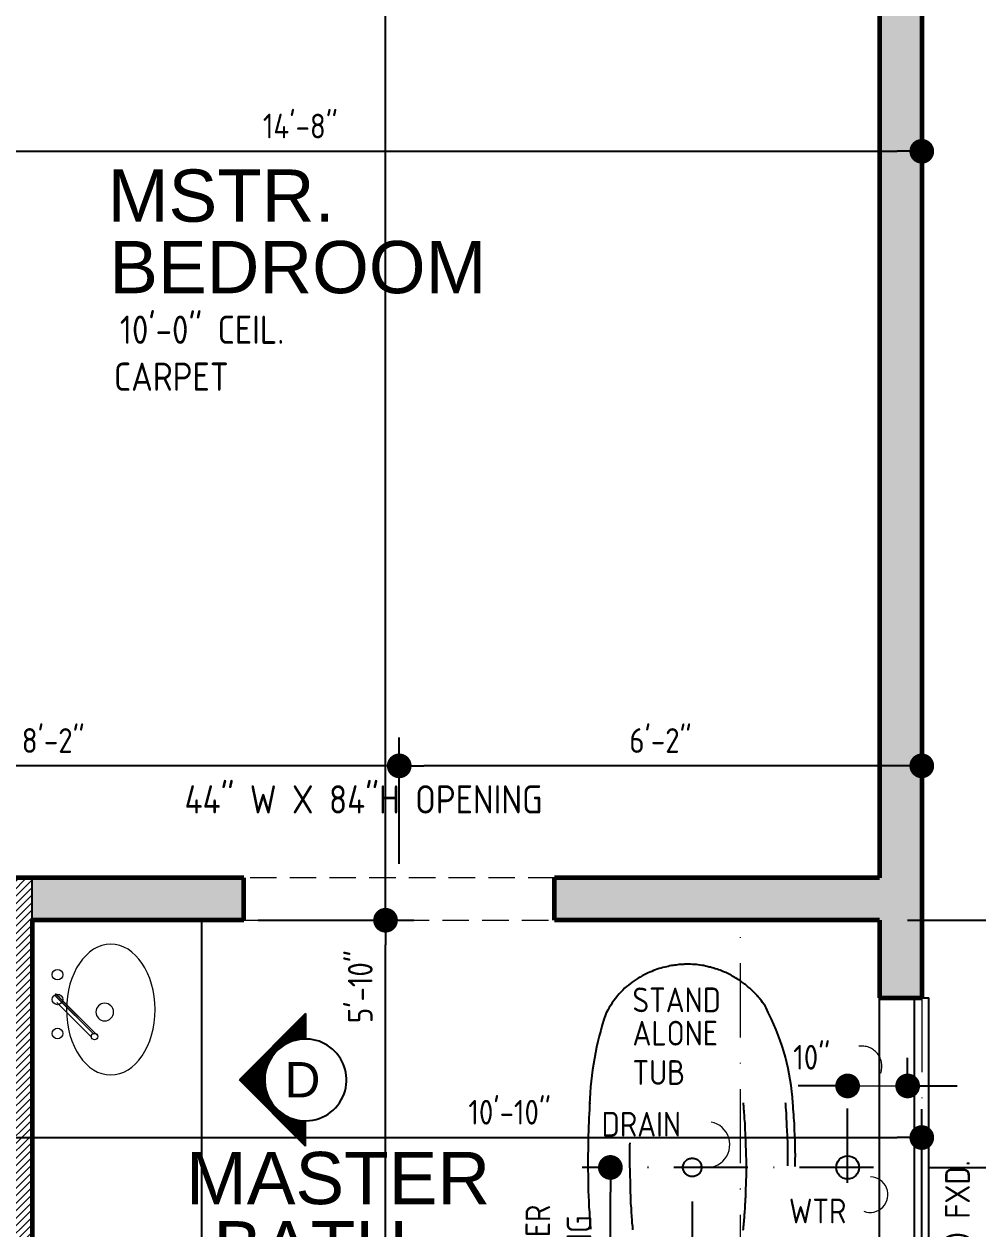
# Model space of a CAD drawing. Header units: feet. Extents: x 57903 to 63568, y -124112 to -112262.
# Drawn here: x 58660.8 to 58795.9, y -112662.6 to -112492 of the extents above; entities that cross this region are included whole.
import ezdxf

# ---------------------------------------------------------------- set-up
doc = ezdxf.new("R2010")
doc.units = ezdxf.units.FT
doc.header["$LTSCALE"] = 30
doc.header["$MEASUREMENT"] = 0
for name, pattern in [('HIDDEN2', [0.1875, 0.125, -0.0625]), ('Solid', [0]), ('WIRE3', [0.59, 0.35, -0.12, 0, -0.12])]:
    doc.linetypes.add(name, pattern=pattern)
for name, color, linetype in [('CABS-FLOORPLAN', 4, 'Continuous'), ('ELECTRICAL WIRING', 137, 'WIRE3'), ('TEXT', 7, 'Continuous'), ('WINS', 121, 'Continuous')]:
    doc.layers.add(name, color=color, linetype=linetype)
for name, color, linetype, lineweight in [('DIMS', 137, 'Continuous', 15), ('DOORTEXT', 253, 'Continuous', 20), ('HATCH', 123, 'Continuous', 0), ('L1', 251, 'Continuous', 13), ('ROOM LBLS', 253, 'Continuous', 30), ('TEXT LBLS', 81, 'Continuous', 18), ('WALLS', 7, 'Continuous', 60), ('WINDWS LBLS', 121, 'Continuous', 18)]:
    doc.layers.add(name, color=color, linetype=linetype, lineweight=lineweight)
doc.styles.add('ARCH', font='ARCHITXT.SHX')
doc.styles.add('SWIS72', font='swissel.ttf', dxfattribs={"height": 4.5})
doc.styles.add('TEXT1', font='ARCHITXT.shx')
doc.dimstyles.new('ARCHITECTURAL', dxfattribs={"dimtxt": 3.5, "dimasz": 3.5, "dimexe": 4, "dimexo": 2, "dimgap": 1.5, "dimtad": 1, "dimdec": 1, "dimzin": 3, "dimdsep": 46, "dimlunit": 4, "dimtxsty": 'ARCH', "dimblk": 'DOT', "dimcen": 0.0625, "dimadec": 0, "dimazin": 0, "dimtfac": 1, "dimtdec": 1, "dimtix": 1, "dimtofl": 0, "dimtmove": 1, "dimatfit": 2, "dimldrblk": 'DOTSMALL', "dimfxl": 1, "dimtolj": 1, "dimtzin": 0, "dimarcsym": 0})

# ---------------------------------------------------------------- blocks, each defined once
blk = doc.blocks.new('_Dot')
at = {"layer": 'DIMS', "color": 0, "lineweight": -2}
blk.add_line((-0.5, 0), (-1, 0), dxfattribs=at)
at = {"layer": 'DIMS', "color": 0, "const_width": 0.5}
blk.add_lwpolyline([(-0.25, 0, 1), (0.25, 0, 1)], format="xyb", close=True, dxfattribs=at)
blk = doc.blocks.new('*D443')
at = {"layer": 'Defpoints', "color": 0, "linetype": 'Solid', "transparency": 16777216}
for p in [(58713.91, -112597.01), (58787.91, -112611.86), (58713.91, -112612.87)]:
    blk.add_point(p, dxfattribs=at)
at = {"layer": 'DIMS', "color": 0, "linetype": 'Solid', "lineweight": -2, "transparency": 16777216}
for p, q in [((58713.91, -112610.87), (58713.91, -112593.01)), ((58787.91, -112609.86), (58787.91, -112593.01)), ((58784.41, -112597.01), (58717.41, -112597.01))]:
    blk.add_line(p, q, dxfattribs=at)
at = {"layer": 'DIMS', "color": 0, "linetype": 'Solid', "lineweight": -2, "transparency": 16777216, "xscale": 3.5, "yscale": 3.5, "zscale": 3.5, "rotation": 180}
blk.add_blockref('_Dot', (58713.91, -112597.01), dxfattribs=at)
at = {"layer": 'DIMS', "color": 0, "linetype": 'Solid', "lineweight": -2, "transparency": 16777216, "xscale": 3.5, "yscale": 3.5, "zscale": 3.5}
blk.add_blockref('_Dot', (58787.91, -112597.01), dxfattribs=at)
at = {"layer": 'DIMS', "color": 0, "linetype": 'Solid', "transparency": 16777216, "insert": (58750.91, -112593.42), "char_height": 3.5, "attachment_point": 5, "style": 'ARCH'}
blk.add_mtext('\\A1;6\'-2"', dxfattribs=at)
blk = doc.blocks.new('_DotSmall')
at = {"layer": 'DIMS', "color": 0, "const_width": 0.5}
blk.add_lwpolyline([(-0.0625, 0, 1), (0.0625, 0, 1)], format="xyb", close=True, dxfattribs=at)
blk = doc.blocks.new('*D444')
at = {"layer": 'Defpoints', "color": 0, "linetype": 'Solid', "transparency": 16777216}
for p in [(58615.91, -112591.28), (58615.91, -112597.01), (58713.91, -112610.87)]:
    blk.add_point(p, dxfattribs=at)
at = {"layer": 'DIMS', "color": 0, "linetype": 'Solid', "lineweight": -2, "transparency": 16777216}
for p, q in [((58615.91, -112593.28), (58615.91, -112601.01)), ((58713.91, -112608.87), (58713.91, -112593.01)), ((58710.41, -112597.01), (58619.41, -112597.01))]:
    blk.add_line(p, q, dxfattribs=at)
at = {"layer": 'DIMS', "color": 0, "linetype": 'Solid', "lineweight": -2, "transparency": 16777216, "xscale": 3.5, "yscale": 3.5, "zscale": 3.5, "rotation": 180}
blk.add_blockref('_Dot', (58615.91, -112597.01), dxfattribs=at)
at = {"layer": 'DIMS', "color": 0, "linetype": 'Solid', "lineweight": -2, "transparency": 16777216, "xscale": 3.5, "yscale": 3.5, "zscale": 3.5}
blk.add_blockref('_Dot', (58713.91, -112597.01), dxfattribs=at)
at = {"layer": 'DIMS', "color": 0, "linetype": 'Solid', "transparency": 16777216, "insert": (58664.91, -112593.42), "char_height": 3.5, "attachment_point": 5, "style": 'ARCH'}
blk.add_mtext('\\A1;8\'-2"', dxfattribs=at)
blk = doc.blocks.new('*D487')
at = {"layer": 'Defpoints', "color": 0, "linetype": 'Solid', "transparency": 16777216}
for p in [(58787.91, -112649.64), (58657.91, -112659.35), (58787.91, -112679.68)]:
    blk.add_point(p, dxfattribs=at)
at = {"layer": 'DIMS', "color": 0, "linetype": 'Solid', "lineweight": -2, "transparency": 16777216}
for p, q in [((58657.91, -112657.35), (58657.91, -112645.64)), ((58787.91, -112677.68), (58787.91, -112645.64)), ((58661.41, -112649.64), (58784.41, -112649.64))]:
    blk.add_line(p, q, dxfattribs=at)
at = {"layer": 'DIMS', "color": 0, "linetype": 'Solid', "lineweight": -2, "transparency": 16777216, "xscale": 3.5, "yscale": 3.5, "zscale": 3.5, "rotation": 180}
blk.add_blockref('_Dot', (58657.91, -112649.64), dxfattribs=at)
at = {"layer": 'DIMS', "color": 0, "linetype": 'Solid', "lineweight": -2, "transparency": 16777216, "xscale": 3.5, "yscale": 3.5, "zscale": 3.5}
blk.add_blockref('_Dot', (58787.91, -112649.64), dxfattribs=at)
at = {"layer": 'DIMS', "color": 0, "linetype": 'Solid', "transparency": 16777216, "insert": (58729.55, -112646.05), "char_height": 3.5, "attachment_point": 5, "style": 'ARCH'}
blk.add_mtext('\\A1;10\'-10"', dxfattribs=at)
blk = doc.blocks.new('*D530')
at = {"layer": 'Defpoints', "color": 0, "linetype": 'Solid', "transparency": 16777216}
for p in [(58651.09, -112396.87), (58663.41, -112396.87), (58657.91, -112616.87)]:
    blk.add_point(p, dxfattribs=at)
at = {"layer": 'DIMS', "color": 0, "linetype": 'Solid', "lineweight": -2, "transparency": 16777216}
for p, q in [((58661.41, -112396.87), (58647.09, -112396.87)), ((58651.09, -112613.37), (58651.09, -112400.37)), ((58655.91, -112616.87), (58647.09, -112616.87))]:
    blk.add_line(p, q, dxfattribs=at)
at = {"layer": 'DIMS', "color": 0, "linetype": 'Solid', "lineweight": -2, "transparency": 16777216, "xscale": 3.5, "yscale": 3.5, "zscale": 3.5}
for p, rotation in [((58651.09, -112396.87), 90), ((58651.09, -112616.87), 270)]:
    blk.add_blockref('_Dot', p, dxfattribs=dict(at, rotation=rotation))
at = {"layer": 'DIMS', "color": 0, "linetype": 'Solid', "transparency": 16777216, "insert": (58647.5, -112494.55), "char_height": 3.5, "attachment_point": 5, "rotation": 90, "style": 'ARCH'}
blk.add_mtext('\\A1;18\'-4"', dxfattribs=at)
blk = doc.blocks.new('*D534')
at = {"layer": 'Defpoints', "color": 0, "linetype": 'Solid', "transparency": 16777216}
for p in [(58691.91, -112618.87), (58711.97, -112618.87), (58697.91, -112688.87)]:
    blk.add_point(p, dxfattribs=at)
at = {"layer": 'DIMS', "color": 0, "linetype": 'Solid', "lineweight": -2, "transparency": 16777216}
for p, q in [((58693.91, -112618.87), (58715.97, -112618.87)), ((58711.97, -112685.37), (58711.97, -112622.37)), ((58699.91, -112688.87), (58715.97, -112688.87))]:
    blk.add_line(p, q, dxfattribs=at)
at = {"layer": 'DIMS', "color": 0, "linetype": 'Solid', "lineweight": -2, "transparency": 16777216, "xscale": 3.5, "yscale": 3.5, "zscale": 3.5}
for p, rotation in [((58711.97, -112618.87), 90), ((58711.97, -112688.87), 270)]:
    blk.add_blockref('_Dot', p, dxfattribs=dict(at, rotation=rotation))
at = {"layer": 'DIMS', "color": 0, "linetype": 'Solid', "transparency": 16777216, "insert": (58708.39, -112628.27), "char_height": 3.5, "attachment_point": 5, "rotation": 90, "style": 'ARCH'}
blk.add_mtext('\\A1;5\'-10"', dxfattribs=at)
blk = doc.blocks.new('*D536')
at = {"layer": 'Defpoints', "color": 0, "linetype": 'Solid', "transparency": 16777216}
for p in [(58711.97, -112396.87), (58724.47, -112396.87), (58698.84, -112618.87)]:
    blk.add_point(p, dxfattribs=at)
at = {"layer": 'DIMS', "color": 0, "linetype": 'Solid', "lineweight": -2, "transparency": 16777216}
for p, q in [((58722.47, -112396.87), (58707.97, -112396.87)), ((58711.97, -112615.37), (58711.97, -112400.37)), ((58700.84, -112618.87), (58715.97, -112618.87))]:
    blk.add_line(p, q, dxfattribs=at)
at = {"layer": 'DIMS', "color": 0, "linetype": 'Solid', "lineweight": -2, "transparency": 16777216, "xscale": 3.5, "yscale": 3.5, "zscale": 3.5}
for p, rotation in [((58711.97, -112396.87), 90), ((58711.97, -112618.87), 270)]:
    blk.add_blockref('_Dot', p, dxfattribs=dict(at, rotation=rotation))
at = {"layer": 'DIMS', "color": 0, "linetype": 'Solid', "transparency": 16777216, "insert": (58708.39, -112483.22), "char_height": 3.5, "attachment_point": 5, "rotation": 90, "style": 'ARCH'}
blk.add_mtext('\\A1;18\'-6"', dxfattribs=at)
blk = doc.blocks.new('*D539')
at = {"layer": 'Defpoints', "color": 0, "linetype": 'Solid', "transparency": 16777216}
for p in [(58786.86, -112653.87), (58823.91, -112653.87), (58788.91, -112712.87)]:
    blk.add_point(p, dxfattribs=at)
at = {"layer": 'DIMS', "color": 0, "linetype": 'Solid', "lineweight": -2, "transparency": 16777216}
for p, q in [((58788.86, -112653.87), (58827.91, -112653.87)), ((58823.91, -112709.37), (58823.91, -112657.37)), ((58790.91, -112712.87), (58827.91, -112712.87))]:
    blk.add_line(p, q, dxfattribs=at)
at = {"layer": 'DIMS', "color": 0, "linetype": 'Solid', "lineweight": -2, "transparency": 16777216, "xscale": 3.5, "yscale": 3.5, "zscale": 3.5}
for p, rotation in [((58823.91, -112653.87), 90), ((58823.91, -112712.87), 270)]:
    blk.add_blockref('_Dot', p, dxfattribs=dict(at, rotation=rotation))
at = {"layer": 'DIMS', "color": 0, "linetype": 'Solid', "transparency": 16777216, "insert": (58820.33, -112673.99), "char_height": 3.5, "attachment_point": 5, "rotation": 90, "style": 'ARCH'}
blk.add_mtext('\\A1;4\'-11"', dxfattribs=at)
blk = doc.blocks.new('*D540')
at = {"layer": 'Defpoints', "color": 0, "linetype": 'Solid', "transparency": 16777216}
for p in [(58787.91, -112396.87), (58823.91, -112396.87), (58783.91, -112618.87)]:
    blk.add_point(p, dxfattribs=at)
at = {"layer": 'DIMS', "color": 0, "linetype": 'Solid', "lineweight": -2, "transparency": 16777216}
for p, q in [((58789.91, -112396.87), (58827.91, -112396.87)), ((58823.91, -112615.37), (58823.91, -112400.37)), ((58785.91, -112618.87), (58827.91, -112618.87))]:
    blk.add_line(p, q, dxfattribs=at)
at = {"layer": 'DIMS', "color": 0, "linetype": 'Solid', "lineweight": -2, "transparency": 16777216, "xscale": 3.5, "yscale": 3.5, "zscale": 3.5}
for p, rotation in [((58823.91, -112396.87), 90), ((58823.91, -112618.87), 270)]:
    blk.add_blockref('_Dot', p, dxfattribs=dict(at, rotation=rotation))
at = {"layer": 'DIMS', "color": 0, "linetype": 'Solid', "transparency": 16777216, "insert": (58820.33, -112507.87), "char_height": 3.5, "attachment_point": 5, "rotation": 90, "style": 'ARCH'}
blk.add_mtext('\\A1;18\'-6"', dxfattribs=at)
blk = doc.blocks.new('*D544')
at = {"layer": 'Defpoints', "color": 0, "linetype": 'Solid', "transparency": 16777216}
for p in [(58783.91, -112618.87), (58838.91, -112618.87), (58783.91, -112692.87)]:
    blk.add_point(p, dxfattribs=at)
at = {"layer": 'DIMS', "color": 0, "linetype": 'Solid', "lineweight": -2, "transparency": 16777216}
for p, q in [((58785.91, -112618.87), (58842.91, -112618.87)), ((58838.91, -112689.37), (58838.91, -112622.37)), ((58785.91, -112692.87), (58842.91, -112692.87))]:
    blk.add_line(p, q, dxfattribs=at)
at = {"layer": 'DIMS', "color": 0, "linetype": 'Solid', "lineweight": -2, "transparency": 16777216, "xscale": 3.5, "yscale": 3.5, "zscale": 3.5}
for p, rotation in [((58838.91, -112618.87), 90), ((58838.91, -112692.87), 270)]:
    blk.add_blockref('_Dot', p, dxfattribs=dict(at, rotation=rotation))
at = {"layer": 'DIMS', "color": 0, "linetype": 'Solid', "transparency": 16777216, "insert": (58835.33, -112655.87), "char_height": 3.5, "attachment_point": 5, "rotation": 90, "style": 'ARCH'}
blk.add_mtext('\\A1;6\'-2"', dxfattribs=at)
blk = doc.blocks.new('*D545')
at = {"layer": 'Defpoints', "color": 0, "linetype": 'Solid', "transparency": 16777216}
for p in [(58787.91, -112396.87), (58838.91, -112396.87), (58783.91, -112618.87)]:
    blk.add_point(p, dxfattribs=at)
at = {"layer": 'DIMS', "color": 0, "linetype": 'Solid', "lineweight": -2, "transparency": 16777216}
for p, q in [((58789.91, -112396.87), (58842.91, -112396.87)), ((58838.91, -112615.37), (58838.91, -112400.37)), ((58785.91, -112618.87), (58842.91, -112618.87))]:
    blk.add_line(p, q, dxfattribs=at)
at = {"layer": 'DIMS', "color": 0, "linetype": 'Solid', "lineweight": -2, "transparency": 16777216, "xscale": 3.5, "yscale": 3.5, "zscale": 3.5}
for p, rotation in [((58838.91, -112396.87), 90), ((58838.91, -112618.87), 270)]:
    blk.add_blockref('_Dot', p, dxfattribs=dict(at, rotation=rotation))
at = {"layer": 'DIMS', "color": 0, "linetype": 'Solid', "transparency": 16777216, "insert": (58835.33, -112507.87), "char_height": 3.5, "attachment_point": 5, "rotation": 90, "style": 'ARCH'}
blk.add_mtext('\\A1;18\'-6"', dxfattribs=at)
blk = doc.blocks.new('*D546')
at = {"layer": 'Defpoints', "color": 0, "linetype": 'Solid', "transparency": 16777216}
for p in [(58787.91, -112396.87), (58853.91, -112396.87), (58787.91, -113148.87)]:
    blk.add_point(p, dxfattribs=at)
at = {"layer": 'DIMS', "color": 0, "linetype": 'Solid', "lineweight": -2, "transparency": 16777216}
for p, q in [((58789.91, -112396.87), (58857.91, -112396.87)), ((58853.91, -113145.37), (58853.91, -112400.37)), ((58789.91, -113148.87), (58857.91, -113148.87))]:
    blk.add_line(p, q, dxfattribs=at)
at = {"layer": 'DIMS', "color": 0, "linetype": 'Solid', "lineweight": -2, "transparency": 16777216, "xscale": 3.5, "yscale": 3.5, "zscale": 3.5}
for p, rotation in [((58853.91, -112396.87), 90), ((58853.91, -113148.87), 270)]:
    blk.add_blockref('_Dot', p, dxfattribs=dict(at, rotation=rotation))
at = {"layer": 'DIMS', "color": 0, "linetype": 'Solid', "transparency": 16777216, "insert": (58850.33, -112772.87), "char_height": 3.5, "attachment_point": 5, "rotation": 90, "style": 'ARCH'}
blk.add_mtext('\\A1;62\'-8"', dxfattribs=at)
blk = doc.blocks.new('*D481')
at = {"layer": 'Defpoints', "color": 0, "linetype": 'Solid', "transparency": 16777216}
for p in [(58787.91, -112510), (58611.91, -112528.85), (58787.91, -112535.66)]:
    blk.add_point(p, dxfattribs=at)
at = {"layer": 'DIMS', "color": 0, "linetype": 'Solid', "lineweight": -2, "transparency": 16777216}
for p, q in [((58611.91, -112526.85), (58611.91, -112506)), ((58787.91, -112533.66), (58787.91, -112506)), ((58615.41, -112510), (58784.41, -112510))]:
    blk.add_line(p, q, dxfattribs=at)
at = {"layer": 'DIMS', "color": 0, "linetype": 'Solid', "lineweight": -2, "transparency": 16777216, "xscale": 3.5, "yscale": 3.5, "zscale": 3.5, "rotation": 180}
blk.add_blockref('_Dot', (58611.91, -112510), dxfattribs=at)
at = {"layer": 'DIMS', "color": 0, "linetype": 'Solid', "lineweight": -2, "transparency": 16777216, "xscale": 3.5, "yscale": 3.5, "zscale": 3.5}
blk.add_blockref('_Dot', (58787.91, -112510), dxfattribs=at)
at = {"layer": 'DIMS', "color": 0, "linetype": 'Solid', "transparency": 16777216, "insert": (58699.91, -112506.42), "char_height": 3.5, "attachment_point": 5, "style": 'ARCH'}
blk.add_mtext('\\A1;14\'-8"', dxfattribs=at)
blk = doc.blocks.new('*D485')
at = {"layer": 'Defpoints', "color": 0, "linetype": 'Solid', "transparency": 16777216}
for p in [(58788.91, -112618.87), (58823.91, -112618.87), (58786.86, -112653.87)]:
    blk.add_point(p, dxfattribs=at)
at = {"layer": 'DIMS', "color": 0, "linetype": 'Solid', "lineweight": -2, "transparency": 16777216}
for p, q in [((58790.91, -112618.87), (58827.91, -112618.87)), ((58823.91, -112650.37), (58823.91, -112622.37)), ((58788.86, -112653.87), (58827.91, -112653.87))]:
    blk.add_line(p, q, dxfattribs=at)
at = {"layer": 'DIMS', "color": 0, "linetype": 'Solid', "lineweight": -2, "transparency": 16777216, "xscale": 3.5, "yscale": 3.5, "zscale": 3.5}
for p, rotation in [((58823.91, -112618.87), 90), ((58823.91, -112653.87), 270)]:
    blk.add_blockref('_Dot', p, dxfattribs=dict(at, rotation=rotation))
at = {"layer": 'DIMS', "color": 0, "linetype": 'Solid', "transparency": 16777216, "insert": (58820.33, -112636.37), "char_height": 3.5, "attachment_point": 5, "rotation": 90, "style": 'ARCH'}
blk.add_mtext('\\A1;2\'-11"', dxfattribs=at)
blk = doc.blocks.new('*D552')
at = {"layer": 'Defpoints', "color": 0, "linetype": 'Solid', "transparency": 16777216}
for p in [(58691.91, -112618.87), (58711.97, -112618.87), (58697.91, -112688.87)]:
    blk.add_point(p, dxfattribs=at)
at = {"layer": 'DIMS', "color": 0, "linetype": 'Solid', "lineweight": -2, "transparency": 16777216}
for p, q in [((58693.91, -112618.87), (58715.97, -112618.87)), ((58711.97, -112685.37), (58711.97, -112622.37)), ((58699.91, -112688.87), (58715.97, -112688.87))]:
    blk.add_line(p, q, dxfattribs=at)
at = {"layer": 'DIMS', "color": 0, "linetype": 'Solid', "lineweight": -2, "transparency": 16777216, "xscale": 3.5, "yscale": 3.5, "zscale": 3.5}
for p, rotation in [((58711.97, -112618.87), 90), ((58711.97, -112688.87), 270)]:
    blk.add_blockref('_Dot', p, dxfattribs=dict(at, rotation=rotation))
at = {"layer": 'DIMS', "color": 0, "linetype": 'Solid', "transparency": 16777216, "insert": (58708.39, -112628.27), "char_height": 3.5, "attachment_point": 5, "rotation": 90, "style": 'ARCH'}
blk.add_mtext('\\A1;5\'-10"', dxfattribs=at)
blk = doc.blocks.new('*D553')
at = {"layer": 'Defpoints', "color": 0, "linetype": 'WIRE3', "transparency": 16777216}
for p in [(58755.41, -112656.68), (58755.41, -112675.59), (58787.91, -112677.87)]:
    blk.add_point(p, dxfattribs=at)
at = {"layer": 'DIMS', "color": 0, "linetype": 'WIRE3', "lineweight": -2, "transparency": 16777216}
for p, q in [((58755.41, -112658.68), (58755.41, -112679.59)), ((58787.91, -112675.87), (58787.91, -112671.59)), ((58784.41, -112675.59), (58758.91, -112675.59))]:
    blk.add_line(p, q, dxfattribs=at)
at = {"layer": 'DIMS', "color": 0, "linetype": 'WIRE3', "lineweight": -2, "transparency": 16777216, "xscale": 3.5, "yscale": 3.5, "zscale": 3.5, "rotation": 180}
blk.add_blockref('_Dot', (58755.41, -112675.59), dxfattribs=at)
at = {"layer": 'DIMS', "color": 0, "linetype": 'WIRE3', "lineweight": -2, "transparency": 16777216, "xscale": 3.5, "yscale": 3.5, "zscale": 3.5}
blk.add_blockref('_Dot', (58787.91, -112675.59), dxfattribs=at)
at = {"layer": 'DIMS', "color": 0, "linetype": 'WIRE3', "lineweight": 0, "transparency": 16777216, "insert": (58769.59, -112673), "char_height": 3.5, "attachment_point": 5, "style": 'ARCH'}
blk.add_mtext('\\A1;2\'-8"', dxfattribs=at)
blk = doc.blocks.new('*D554')
at = {"layer": 'Defpoints', "color": 0, "linetype": 'WIRE3', "transparency": 16777216}
for p in [(58777.41, -112642.33), (58785.91, -112645.98), (58777.41, -112658.04)]:
    blk.add_point(p, dxfattribs=at)
at = {"layer": 'DIMS', "color": 0, "linetype": 'WIRE3', "lineweight": -2, "transparency": 16777216}
for p, q in [((58777.41, -112656.04), (58777.41, -112638.33)), ((58785.91, -112643.98), (58785.91, -112638.33)), ((58773.91, -112642.33), (58770.41, -112642.33)), ((58789.41, -112642.33), (58792.91, -112642.33))]:
    blk.add_line(p, q, dxfattribs=at)
at = {"layer": 'DIMS', "color": 0, "linetype": 'WIRE3', "lineweight": -2, "transparency": 16777216, "xscale": 3.5, "yscale": 3.5, "zscale": 3.5}
blk.add_blockref('_Dot', (58777.41, -112642.33), dxfattribs=at)
at = {"layer": 'DIMS', "color": 0, "linetype": 'WIRE3', "lineweight": -2, "transparency": 16777216, "xscale": 3.5, "yscale": 3.5, "zscale": 3.5, "rotation": 180}
blk.add_blockref('_Dot', (58785.91, -112642.33), dxfattribs=at)
at = {"layer": 'DIMS', "color": 0, "linetype": 'WIRE3', "lineweight": 0, "transparency": 16777216, "insert": (58772.33, -112638.27), "char_height": 3.5, "attachment_point": 5, "style": 'ARCH'}
blk.add_mtext('\\A1;10"', dxfattribs=at)
blk = doc.blocks.new('*D555')
at = {"layer": 'Defpoints', "color": 0, "linetype": 'WIRE3', "transparency": 16777216}
for p in [(58743.81, -112653.87), (58783.09, -112653.87), (58752.99, -112688.87)]:
    blk.add_point(p, dxfattribs=at)
at = {"layer": 'ELECTRICAL WIRING', "color": 0, "linetype": 'WIRE3', "lineweight": -2, "transparency": 16777216}
for p, q in [((58781.09, -112653.87), (58739.81, -112653.87)), ((58743.81, -112685.37), (58743.81, -112657.37)), ((58750.99, -112688.87), (58739.81, -112688.87))]:
    blk.add_line(p, q, dxfattribs=at)
at = {"layer": 'ELECTRICAL WIRING', "color": 0, "linetype": 'WIRE3', "lineweight": -2, "transparency": 16777216, "xscale": 3.5, "yscale": 3.5, "zscale": 3.5}
for p, rotation in [((58743.81, -112653.87), 90), ((58743.81, -112688.87), 270)]:
    blk.add_blockref('_Dot', p, dxfattribs=dict(at, rotation=rotation))
at = {"layer": 'ELECTRICAL WIRING', "color": 0, "linetype": 'WIRE3', "lineweight": 0, "transparency": 16777216, "insert": (58736.46, -112669.97), "char_height": 3.5, "attachment_point": 5, "rotation": 90, "style": 'ARCH'}
blk.add_mtext('\\A1;35" CENTER\\PPLUMBING', dxfattribs=at)

msp = doc.modelspace()

# ---------------------------------------------------------------- hatches: boundary and pattern name
at = {"layer": 'HATCH'}
h = msp.add_hatch(color=9, dxfattribs=at)
h.dxf.hatch_style = 1
h.set_gradient(color1=(199, 200, 202), color2=(147, 149, 152), name='INVCYLINDER')
h.paths.add_polyline_path([(58787.91, -112444.87), (58781.91, -112444.87), (58781.91, -112612.87), (58735.91, -112612.87), (58735.91, -112618.87), (58781.91, -112618.87), (58781.91, -112629.87), (58787.91, -112629.87)])
at = {"layer": 'HATCH', "linetype": 'Solid'}
h = msp.add_hatch(dxfattribs=at)
h.set_pattern_fill('ANSI31', color=256, scale=6, style=0)
h.set_pattern_definition([(45, (-27843.7769, 9531.03354), (-0.530330086, 0.530330086), [])])
h.paths.add_polyline_path([(58641.91, -112684.87), (58641.91, -112690.87), (58657.83, -112690.87), (58657.83, -112684.87)], flags=16)
h.paths.add_polyline_path([(58573.91, -112752.87), (58573.91, -112758.87), (58573.91, -112762.87), (58569.91, -112762.87), (58569.91, -112715.47), (58573.91, -112715.47)])
h.paths.add_polyline_path([(58657.91, -112684.87), (58637.91, -112684.87), (58637.91, -112752.87), (58641.91, -112752.87), (58641.91, -112694.87), (58661.91, -112694.87), (58661.91, -112612.87), (58652.1, -112612.87), (58652.1, -112616.87), (58657.91, -112616.87)])
h.paths.add_polyline_path([(58573.91, -112684.87), (58569.91, -112684.87), (58569.91, -112691.47), (58573.91, -112691.47)])
at = {"layer": 'HATCH'}
h = msp.add_hatch(color=9, dxfattribs=at)
h.dxf.hatch_style = 1
h.set_gradient(color1=(199, 200, 202), color2=(147, 149, 152), name='INVCYLINDER')
h.paths.add_polyline_path([(58691.91, -112612.87), (58661.91, -112612.87), (58661.91, -112618.87), (58691.91, -112618.87)])
at = {"layer": 'TEXT'}
h = msp.add_hatch(dxfattribs=at)
h.set_pattern_fill('ANSI31', color=256, scale=0.771685, angle=450, style=0)
h.set_pattern_definition([(135, (50311.14436, -146519.90633), (-0.06820794816, -0.06820794816), [])])
h.paths.add_polyline_path([(58691.27, -112641.48), (58700.65, -112650.86), (58700.65, -112647.26, -0.781311), (58697.93, -112636.37, -0.122769), (58700.65, -112635.69), (58700.65, -112632.09)])
h = msp.add_hatch(dxfattribs=at)
h.set_pattern_fill('ANSI31', color=256, scale=0.771685, angle=450, style=0)
h.set_pattern_definition([(135, (50311.14436, -146519.90633), (-0.06820794816, -0.06820794816), [])])
h.paths.add_polyline_path([(58691.27, -112641.48), (58700.65, -112650.86), (58700.65, -112647.26, -0.781311), (58697.93, -112636.37, -0.122769), (58700.65, -112635.69), (58700.65, -112632.09)])

# ---------------------------------------------------------------- linework, layer by layer
at = {"layer": 'CABS-FLOORPLAN', "linetype": 'Solid'}
msp.add_line((58661.91, -112618.87), (58661.91, -112612.87), dxfattribs=at)
at = {"layer": 'CABS-FLOORPLAN', "color": 4}
msp.add_line((58685.91, -112618.87), (58685.91, -112688.87), dxfattribs=at)
at = {"layer": 'CABS-FLOORPLAN', "color": 12, "linetype": 'Continuous'}
for points in [[(58766.25, -112632.13), (58766.17, -112631.91), (58766.01, -112631.6), (58765.86, -112631.29), (58765.71, -112631.01), (58765.55, -112630.76), (58765.37, -112630.52), (58765.21, -112630.27), (58765.03, -112630.06), (58764.97, -112629.96), (58764.87, -112629.87), (58764.78, -112629.75), (58764.72, -112629.68), (58764.66, -112629.62), (58764.6, -112629.53), (58764.53, -112629.47), (58764.47, -112629.38), (58764.38, -112629.31), (58764.32, -112629.22), (58764.23, -112629.13), (58764.13, -112629.04), (58764.04, -112628.98), (58763.95, -112628.88), (58763.85, -112628.79), (58763.76, -112628.67), (58763.64, -112628.57), (58763.55, -112628.48), (58763.42, -112628.39), (58763.3, -112628.3), (58763.18, -112628.2), (58763.05, -112628.08), (58762.93, -112627.99), (58762.81, -112627.9), (58762.65, -112627.77), (58762.53, -112627.68), (58762.37, -112627.59), (58762.22, -112627.46), (58762.1, -112627.37), (58761.91, -112627.28), (58761.76, -112627.15), (58761.6, -112627.06), (58761.45, -112626.97), (58761.26, -112626.88), (58761.08, -112626.78), (58760.92, -112626.66), (58760.74, -112626.57), (58760.55, -112626.48), (58760.34, -112626.38), (58760.15, -112626.29), (58759.97, -112626.23), (58759.75, -112626.14), (58759.53, -112626.04), (58759.35, -112625.95), (58759.13, -112625.89), (58758.92, -112625.8), (58758.67, -112625.74), (58758.45, -112625.67), (58758.24, -112625.61), (58757.99, -112625.52), (58757.78, -112625.49), (58757.53, -112625.43), (58757.28, -112625.36), (58757.04, -112625.3), (58756.79, -112625.27), (58756.51, -112625.24), (58756.26, -112625.18), (58755.99, -112625.15), (58755.74, -112625.12), (58755.46, -112625.12), (58755.18, -112625.09), (58755.09, -112625.09), (58755, -112625.09), (58754.94, -112625.09), (58754.84, -112625.09), (58754.72, -112625.09), (58754.6, -112625.09), (58754.47, -112625.09), (58754.35, -112625.09), (58754.2, -112625.12), (58754.04, -112625.12), (58753.86, -112625.12), (58753.7, -112625.15), (58753.49, -112625.15), (58753.3, -112625.18), (58753.12, -112625.21), (58752.9, -112625.24), (58752.68, -112625.27), (58752.47, -112625.3), (58752.22, -112625.33), (58752.01, -112625.4), (58751.76, -112625.46), (58751.51, -112625.52), (58751.26, -112625.58), (58750.99, -112625.64), (58750.74, -112625.7), (58750.46, -112625.8), (58750.22, -112625.89), (58749.94, -112625.98), (58749.66, -112626.11), (58749.38, -112626.2), (58749.14, -112626.32), (58748.86, -112626.44), (58748.58, -112626.6), (58748.3, -112626.75), (58748.02, -112626.91), (58747.75, -112627.06), (58747.47, -112627.25), (58747.19, -112627.43), (58746.91, -112627.62), (58746.64, -112627.83), (58746.36, -112628.05), (58746.08, -112628.27), (58745.83, -112628.51), (58745.56, -112628.76), (58745.31, -112629.04), (58745.06, -112629.31), (58744.82, -112629.59), (58744.57, -112629.9), (58744.32, -112630.21), (58744.08, -112630.55), (58743.86, -112630.89), (58743.64, -112631.23), (58743.43, -112631.6), (58743.21, -112632), (58743.15, -112632.13)], [(58740.89, -112644.74), (58740.87, -112645.08), (58740.84, -112645.67), (58740.8, -112646.26), (58740.77, -112646.84), (58740.74, -112647.46), (58740.71, -112648.08), (58740.71, -112648.72), (58740.68, -112649.37), (58740.65, -112650.05), (58740.65, -112650.7), (58740.65, -112651.38), (58740.62, -112652.09), (58740.62, -112652.8), (58740.62, -112653.51), (58740.62, -112654.22), (58740.65, -112654.96), (58740.65, -112655.67), (58740.68, -112656.44), (58740.68, -112657.18), (58740.71, -112657.95), (58740.74, -112658.69), (58740.77, -112659.46), (58740.84, -112660.23), (58740.87, -112661.04), (58740.93, -112661.81), (58740.99, -112662.61)], [(58762.6, -112644.74), (58762.62, -112644.9), (58762.65, -112645.14), (58762.65, -112645.36), (58762.68, -112645.61), (58762.71, -112645.85), (58762.71, -112646.13), (58762.74, -112646.41), (58762.77, -112646.69), (58762.77, -112646.97), (58762.81, -112647.27), (58762.84, -112647.58), (58762.84, -112647.92), (58762.87, -112648.26), (58762.87, -112648.6), (58762.9, -112648.97), (58762.9, -112649.31), (58762.93, -112649.71), (58762.93, -112650.11), (58762.96, -112650.51), (58762.96, -112650.91), (58762.99, -112651.35), (58762.99, -112651.78), (58762.99, -112652.24), (58763.02, -112652.7), (58763.02, -112653.2), (58763.02, -112653.66)], [(58768.95, -112651.99), (58768.95, -112651.96), (58768.95, -112651.9), (58768.95, -112651.81), (58768.95, -112651.69), (58768.95, -112651.56), (58768.95, -112651.41), (58768.95, -112651.22), (58768.95, -112651.04), (58768.92, -112650.82), (58768.92, -112650.61), (58768.92, -112650.36), (58768.92, -112650.08), (58768.88, -112649.8), (58768.88, -112649.5), (58768.88, -112649.19), (58768.85, -112648.85), (58768.85, -112648.51), (58768.82, -112648.14), (58768.82, -112647.77), (58768.79, -112647.4), (58768.76, -112647), (58768.73, -112646.59), (58768.73, -112646.19), (58768.7, -112645.76), (58768.67, -112645.33), (58768.64, -112644.9), (58768.62, -112644.74)], [(58770.03, -112651.99), (58770.03, -112651.96), (58770.03, -112651.9), (58770, -112651.81), (58770, -112651.69), (58770, -112651.56), (58770, -112651.38), (58770, -112651.22), (58770, -112651.01), (58770, -112650.79), (58770, -112650.54), (58769.96, -112650.3), (58769.96, -112650.02), (58769.96, -112649.71), (58769.93, -112649.4), (58769.93, -112649.09), (58769.9, -112648.75), (58769.9, -112648.38), (58769.87, -112648.01), (58769.87, -112647.64), (58769.84, -112647.24), (58769.81, -112646.84), (58769.78, -112646.44), (58769.75, -112646.01), (58769.72, -112645.58), (58769.69, -112645.14), (58769.66, -112644.74)], [(58747.01, -112662.7), (58746.98, -112662.49), (58746.98, -112662.24), (58746.94, -112661.99), (58746.91, -112661.75), (58746.91, -112661.47), (58746.88, -112661.19), (58746.85, -112660.91), (58746.85, -112660.64), (58746.82, -112660.33), (58746.79, -112659.99), (58746.79, -112659.65), (58746.76, -112659.31), (58746.73, -112658.97), (58746.73, -112658.6), (58746.7, -112658.23), (58746.7, -112657.83), (58746.67, -112657.43), (58746.67, -112656.99), (58746.64, -112656.56), (58746.64, -112656.13), (58746.64, -112655.67), (58746.61, -112655.2), (58746.61, -112654.71), (58746.61, -112654.22), (58746.57, -112653.69), (58746.57, -112653.69), (58746.57, -112653.63), (58746.57, -112653.54), (58746.57, -112653.45), (58746.57, -112653.29), (58746.57, -112653.2), (58746.57, -112653.14), (58746.57, -112653.01), (58746.57, -112652.92), (58746.57, -112652.8), (58746.57, -112652.7), (58746.57, -112652.58), (58746.57, -112652.43), (58746.57, -112652.3), (58746.57, -112652.15), (58746.57, -112652.03), (58746.57, -112651.87), (58746.57, -112651.69), (58746.57, -112651.53), (58746.57, -112651.35), (58746.57, -112651.16), (58746.57, -112651.01), (58746.57, -112650.79), (58746.57, -112650.61), (58746.61, -112650.42), (58746.61, -112650.37)], [(58756.71, -112653.84), (58756.71, -112654), (58756.68, -112654.12), (58756.65, -112654.24), (58756.62, -112654.37), (58756.56, -112654.49), (58756.5, -112654.58), (58756.44, -112654.71), (58756.34, -112654.8), (58756.25, -112654.86), (58756.13, -112654.95), (58756.03, -112655.01), (58755.91, -112655.08), (58755.79, -112655.11), (58755.66, -112655.14), (58755.54, -112655.17), (58755.42, -112655.17), (58755.26, -112655.17), (58755.14, -112655.14), (58755.02, -112655.11), (58754.89, -112655.08), (58754.77, -112655.01), (58754.68, -112654.95), (58754.58, -112654.86), (58754.49, -112654.8), (58754.4, -112654.71), (58754.31, -112654.58), (58754.24, -112654.49), (58754.18, -112654.37), (58754.15, -112654.24), (58754.12, -112654.12), (58754.09, -112654), (58754.09, -112653.84), (58754.09, -112653.72), (58754.12, -112653.59), (58754.15, -112653.47), (58754.18, -112653.35), (58754.24, -112653.22), (58754.31, -112653.13), (58754.4, -112653.01), (58754.49, -112652.92), (58754.58, -112652.85), (58754.68, -112652.76), (58754.77, -112652.7), (58754.89, -112652.64), (58755.02, -112652.61), (58755.14, -112652.58), (58755.26, -112652.55), (58755.42, -112652.55), (58755.54, -112652.55), (58755.66, -112652.58), (58755.79, -112652.61), (58755.91, -112652.64), (58756.03, -112652.7), (58756.13, -112652.76), (58756.25, -112652.85), (58756.34, -112652.92), (58756.44, -112653.01), (58756.5, -112653.13), (58756.56, -112653.22), (58756.62, -112653.35), (58756.65, -112653.47), (58756.68, -112653.59), (58756.71, -112653.72), (58756.71, -112653.84)], [(58768.95, -112653.66), (58768.95, -112652.86), (58768.95, -112651.99)], [(58770, -112653.72), (58770, -112652.89), (58770.03, -112651.99)], [(58763.02, -112653.66), (58763.02, -112653.69), (58763.02, -112653.78), (58763.02, -112653.88), (58763.02, -112653.97), (58763.02, -112654.03), (58763.02, -112654.12), (58763.02, -112654.25), (58763.02, -112654.34), (58763.02, -112654.46), (58763.02, -112654.59), (58763.02, -112654.74), (58763.02, -112654.9), (58763.02, -112655.05), (58763.02, -112655.2), (58763.02, -112655.36), (58762.99, -112655.54), (58762.99, -112655.73), (58762.99, -112655.91), (58762.99, -112656.1), (58762.99, -112656.32), (58762.99, -112656.53), (58762.96, -112656.72), (58762.96, -112656.93), (58762.96, -112657.18), (58762.96, -112657.4), (58762.93, -112657.61), (58762.93, -112657.86), (58762.93, -112658.07), (58762.9, -112658.32), (58762.9, -112658.57), (58762.9, -112658.81), (58762.87, -112659.06), (58762.87, -112659.31), (58762.84, -112659.56), (58762.84, -112659.8), (58762.81, -112660.05), (58762.81, -112660.3), (58762.77, -112660.54), (58762.77, -112660.79), (58762.74, -112661.07), (58762.71, -112661.31), (58762.71, -112661.56), (58762.68, -112661.81), (58762.65, -112662.05), (58762.62, -112662.3), (58762.62, -112662.55), (58762.59, -112662.8)]]:
    msp.add_lwpolyline(points, dxfattribs=at)
msp.add_circle((58777.41, -112653.87), 1.63, dxfattribs=at)
for centre, radius, start, end in [((58784.74, -112646.13), 43.88, 161.4013, 178.4122), ((58736.53, -112646.93), 33.21, 3.789, 26.4729)]:
    msp.add_arc(centre, radius, start, end, dxfattribs=at)
at = {"layer": 'DIMS', "linetype": 'WIRE3', "lineweight": 0}
msp.add_line((58774.16, -112642.33), (58791.41, -112642.33), dxfattribs=at)
msp.add_arc((58779.41, -112639.53), 2.85, 339.2846, 98.6788, dxfattribs=at)
at = {"layer": 'DOORTEXT', "color": 7}
for centre, radius, start, end in [((58757.47, -112650.64), 3.25, 251.5855, 79.4308), ((58780.59, -112657.72), 2.52, 249.4698, 88.1497)]:
    msp.add_arc(centre, radius, start, end, dxfattribs=at)
at = {"layer": 'ELECTRICAL WIRING', "linetype": 'WIRE3', "lineweight": 0}
for p, q in [((58762.24, -112688.87), (58762.24, -112618.87)), ((58787.91, -112629.87), (58787.91, -112681.12))]:
    msp.add_line(p, q, dxfattribs=at)
at = {"layer": 'L1', "linetype": 'HIDDEN2'}
for p, q in [((58735.91, -112612.87), (58691.91, -112612.87)), ((58735.91, -112612.87), (58691.91, -112612.87)), ((58691.91, -112618.87), (58735.91, -112618.87)), ((58691.91, -112618.87), (58735.91, -112618.87))]:
    msp.add_line(p, q, dxfattribs=at)
at = {"layer": 'L1', "color": 12, "linetype": 'Continuous', "extrusion": (0.707107, 0.707107, -2e-16)}
msp.add_line((58665.42, -112630.52, 11), (58670.32, -112635.42, 11), dxfattribs=at)
at = {"layer": 'L1', "color": 12, "linetype": 'Continuous'}
for centre, radius in [((58665.51, -112626.58, 8.5), 0.75), ((58665.51, -112630.08, 8.5), 0.75), ((58665.51, -112634.91, 8.5), 0.75), ((58670.77, -112635.34, 0.25), 0.456)]:
    msp.add_circle(centre, radius, dxfattribs=at)
for start, end in [(90, 270), (270, 90)]:
    msp.add_arc((58672.2, -112631.87), 1.25, start, end, dxfattribs=at)
at = {"layer": 'L1', "color": 12, "linetype": 'Continuous', "extrusion": (0, 0, -1)}
msp.add_ellipse((58673.06, -112631.52, 8), major_axis=(0, -9.26), ratio=0.677743, dxfattribs=at)
at = {"layer": 'L1', "color": 12, "linetype": 'Continuous'}
for points in [[(58670.64, -112635.01, 19.5), (58670.64, -112635.01, 18.75), (58665.07, -112629.44, 18.75), (58665.42, -112629.79, 19.5)], [(58665.25, -112629.28, 9.5), (58666.31, -112630.34, 9.5), (58666.31, -112630.34, 10.25), (58665.6, -112629.63, 10.25)], [(58671.17, -112635.2, 11), (58671.17, -112635.2, 10.25), (58665.6, -112629.63, 10.25), (58665.95, -112629.99, 11)]]:
    msp.add_3dface(points, dxfattribs=at)
at = {"layer": 'TEXT'}
for p, q in [((58700.65, -112632.09), (58691.27, -112641.48)), ((58700.65, -112632.09), (58691.27, -112641.48)), ((58700.65, -112632.09), (58700.65, -112635.69)), ((58700.65, -112632.09), (58700.65, -112635.69)), ((58700.65, -112650.86), (58691.27, -112641.48)), ((58700.65, -112650.86), (58691.27, -112641.48)), ((58700.65, -112650.86), (58700.65, -112647.26)), ((58700.65, -112650.86), (58700.65, -112647.26))]:
    msp.add_line(p, q, dxfattribs=at)
for start, end in [(340.2992, 117.9964), (340.2992, 117.9964), (117.9964, 340.2992), (117.9964, 340.2992)]:
    msp.add_arc((58700.65, -112641.48), 5.79, start, end, dxfattribs=at)
at = {"layer": 'WALLS'}
for p, q in [((58787.91, -112396.87), (58787.91, -112629.87)), ((58781.91, -112402.87), (58781.91, -112612.87)), ((58691.91, -112612.87), (58652.1, -112612.87)), ((58691.91, -112612.87), (58663.91, -112612.87)), ((58691.91, -112618.87), (58691.91, -112612.87)), ((58691.91, -112618.87), (58691.91, -112612.87)), ((58691.91, -112618.87), (58691.91, -112612.87)), ((58691.91, -112618.87), (58691.91, -112612.87)), ((58735.91, -112618.87), (58735.91, -112612.87)), ((58781.91, -112612.87), (58735.91, -112612.87)), ((58781.91, -112612.87), (58735.91, -112612.87)), ((58735.91, -112618.87), (58735.91, -112612.87)), ((58661.91, -112618.87), (58661.91, -112694.87)), ((58691.91, -112618.87), (58661.91, -112618.87)), ((58661.91, -112618.87), (58661.91, -112694.87)), ((58691.91, -112618.87), (58661.91, -112618.87)), ((58781.91, -112618.87), (58735.91, -112618.87)), ((58781.91, -112618.87), (58781.91, -112629.87)), ((58781.91, -112629.87), (58787.91, -112629.87))]:
    msp.add_line(p, q, dxfattribs=at)
at = {"layer": 'WINS', "linetype": 'Continuous'}
for p, q in [((58781.91, -112677.87), (58781.91, -112629.87)), ((58786.86, -112677.87), (58786.86, -112629.87)), ((58787.86, -112629.87), (58788.91, -112629.87)), ((58788.91, -112677.87), (58788.91, -112629.87))]:
    msp.add_line(p, q, dxfattribs=at)

# ---------------------------------------------------------------- texts
at = {"layer": 'DOORTEXT', "color": 7, "style": 'TEXT1'}
for s, p in [('STAND', (58746.94, -112631.89)), ('ALONE', (58746.94, -112636.61)), ('TUB', (58746.94, -112642.18)), ('DRAIN', (58742.58, -112649.5)), ('WTR', (58769.1, -112661.78))]:
    msp.add_text(s, height=3.5, dxfattribs=at).set_placement(p)
at = {"layer": 'DOORTEXT', "color": 7, "insert": (58734.2, -112599.76), "char_height": 4, "attachment_point": 3, "style": 'TEXT1'}
msp.add_mtext_dynamic_manual_height_columns('44" W X 84"H OPENING', width=51.4587, gutter_width=47.59, heights=[0], dxfattribs=at)
at = {"layer": 'ROOM LBLS', "style": 'SWIS72'}
for s, p in [('MSTR.', (58672.63, -112519.97)), ('BEDROOM', (58672.85, -112530.09)), ('MASTER', (58683.71, -112659.07)), ('BATH', (58687.59, -112668.87))]:
    msp.add_text(s, height=7.4, dxfattribs=at).set_placement(p)
at = {"layer": 'TEXT', "style": 'SWIS72'}
msp.add_text('D', height=5, dxfattribs=at).set_placement((58697.7, -112643.95))
at = {"layer": 'TEXT LBLS', "color": 253, "style": 'TEXT1'}
for s, p in [('10\'-0" CEIL.', (58674.35, -112537.26, 0)), ('CARPET', (58673.5, -112543.91, 0))]:
    msp.add_text(s, height=4, dxfattribs=at).set_placement(p)
at = {"layer": 'WINDWS LBLS', "color": 0, "style": 'TEXT1'}
msp.add_text('4040 FXD.', height=3.5, rotation=90, dxfattribs=at).set_placement((58794.72, -112671.6))

# ---------------------------------------------------------------- dimensions: what is measured, and where the dimension line sits
at = {"layer": 'DIMS', "linetype": 'Solid'}
for base, p1, p2, angle, picture, middle in [((58651.09, -112396.87), (58657.91, -112616.87), (58663.41, -112396.87), 90, '*D530', (58651.09, -112494.55)), ((58711.97, -112396.87), (58698.84, -112618.87), (58724.47, -112396.87), 90, '*D536', (58711.97, -112483.22)), ((58711.97, -112618.87), (58697.91, -112688.87), (58691.91, -112618.87), 90, '*D534', (58711.97, -112628.27)), ((58711.97, -112618.87), (58697.91, -112688.87), (58691.91, -112618.87), 90, '*D552', (58711.97, -112628.27)), ((58787.91, -112649.64), (58657.91, -112659.35), (58787.91, -112679.68), 180, '*D487', (58729.55, -112649.64)), ((58823.91, -112653.87), (58788.91, -112712.87), (58786.86, -112653.87), 90, '*D539', (58823.91, -112673.99))]:
    dim = msp.add_linear_dim(base=base, p1=p1, p2=p2, angle=angle, dimstyle='ARCHITECTURAL', dxfattribs=at)
    dim.commit()
    dim.dimension.update_dxf_attribs({"geometry": picture, "text_midpoint": middle, "dimtype": 160})
for base, p1, p2, angle, picture, middle in [((58823.91, -112396.87), (58783.91, -112618.87), (58787.91, -112396.87), 90, '*D540', (58820.33, -112507.87)), ((58838.91, -112396.87), (58783.91, -112618.87), (58787.91, -112396.87), 90, '*D545', (58835.33, -112507.87)), ((58853.91, -112396.87), (58787.91, -113148.87), (58787.91, -112396.87), 90, '*D546', (58850.33, -112772.87)), ((58787.91, -112510), (58611.91, -112528.85), (58787.91, -112535.66), 180, '*D481', (58699.91, -112506.42)), ((58838.91, -112618.87), (58783.91, -112692.87), (58783.91, -112618.87), 90, '*D544', (58835.33, -112655.87)), ((58823.91, -112618.87), (58786.86, -112653.87), (58788.91, -112618.87), 90, '*D485', (58820.33, -112636.37))]:
    dim = msp.add_linear_dim(base=base, p1=p1, p2=p2, angle=angle, dimstyle='ARCHITECTURAL', dxfattribs=at)
    dim.commit()
    dim.dimension.update_dxf_attribs({"geometry": picture, "text_midpoint": middle})
for base, p1, p2, picture, middle in [((58615.91, -112597.01), (58713.91, -112610.87), (58615.91, -112591.28), '*D444', (58664.91, -112593.42)), ((58713.91, -112597.01), (58787.91, -112611.86), (58713.91, -112612.87), '*D443', (58750.91, -112593.42))]:
    dim = msp.add_linear_dim(base=base, p1=p1, p2=p2, dimstyle='ARCHITECTURAL', dxfattribs=at)
    dim.commit()
    dim.dimension.update_dxf_attribs({"geometry": picture, "text_midpoint": middle})
at = {"layer": 'DIMS', "linetype": 'WIRE3', "lineweight": 0}
for base, p1, p2, text, picture, middle in [((58777.41, -112642.33), (58785.91, -112645.98), (58777.41, -112658.04), '10"', '*D554', (58772.33, -112641.85)), ((58755.41, -112675.59), (58787.91, -112677.87), (58755.41, -112656.68), '2\'-8"', '*D553', (58769.59, -112676.58))]:
    dim = msp.add_linear_dim(base=base, p1=p1, p2=p2, text=text, dimstyle='ARCHITECTURAL', dxfattribs=at)
    dim.commit()
    dim.dimension.update_dxf_attribs({"geometry": picture, "text_midpoint": middle, "dimtype": 160})
at = {"layer": 'ELECTRICAL WIRING', "linetype": 'WIRE3', "lineweight": 0}
dim = msp.add_linear_dim(base=(58743.81, -112653.87), p1=(58752.99, -112688.87), p2=(58783.09, -112653.87), angle=90, text='35" CENTER\\PPLUMBING', dimstyle='ARCHITECTURAL', dxfattribs=at)
dim.commit()
dim.dimension.update_dxf_attribs({"geometry": '*D555', "text_midpoint": (58742.96, -112669.97), "dimtype": 160})

doc.saveas('drawing.dxf')
